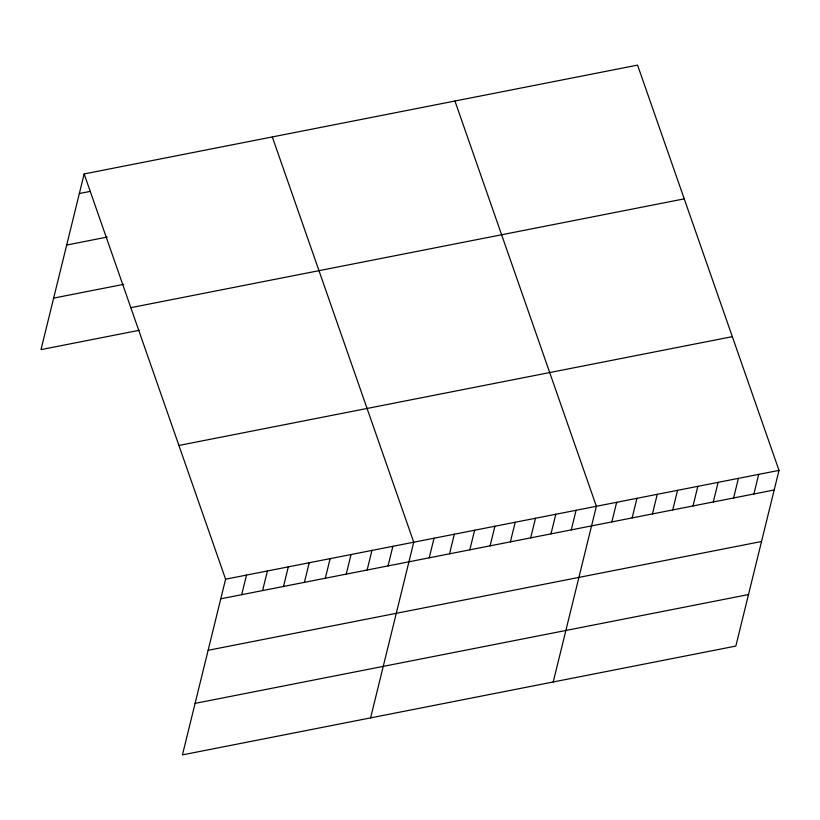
<?xml version="1.0" encoding="UTF-8"?>
<svg xmlns="http://www.w3.org/2000/svg" width="820" height="820" viewBox="0 0 820 820"><rect width="100%" height="100%" fill="white"/><g stroke="black" fill="none" stroke-linecap="round" stroke-linejoin="round"><path stroke-width="1.23" d="M84.152 173.932L225.592 579.197L182.44 754.882L735.847 646.068L779 470.383L637.56 65.118L84.152 173.932L41 349.617L139.379 330.265M241.685 594.684L246.502 575.086M262.595 590.574L267.412 570.976M283.505 586.464L288.312 566.866M304.404 582.354L309.222 562.756M325.314 578.243L330.132 558.645M346.224 574.133L351.032 554.535M367.124 570.023L371.942 550.425M388.034 565.913L392.852 546.315M370.599 717.879L413.751 542.204L272.312 136.94M429.229 557.815L434.046 538.207M449.524 553.828L454.341 534.22M469.809 549.83L474.626 530.232M490.104 545.843L494.921 526.245M510.399 541.856L515.206 522.248M530.683 537.869L535.501 518.26M550.978 533.871L555.796 514.273M571.274 529.884L576.081 510.286M553.223 681.973L596.376 506.288L454.936 101.024M611.853 521.909L616.671 502.301M632.148 517.912L636.955 498.314M652.433 513.925L657.25 494.327M672.728 509.937L677.545 490.339M693.023 505.95L697.83 486.342M713.308 501.953L718.125 482.355M733.603 497.965L738.42 478.367M753.898 493.978L758.705 474.38M79.335 193.53L90.405 191.357M66.686 245.036L107.266 237.062M53.648 298.111L123.748 284.325M130.831 307.664L684.228 198.86M178.924 445.455L732.322 336.651M225.592 579.197L779 470.383M220.785 598.795L774.182 489.991M208.126 650.301L761.534 541.497M195.098 703.375L748.496 594.561"/></g></svg>
